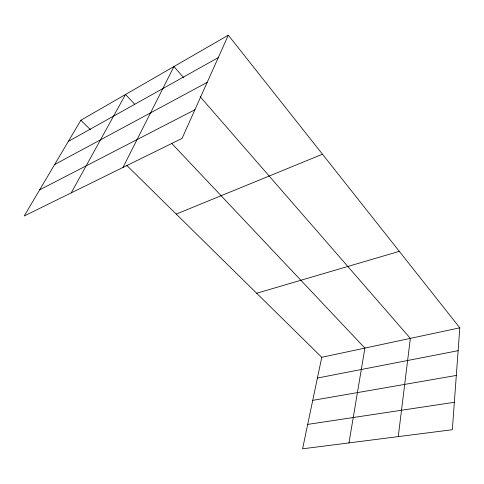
<?xml version="1.0" encoding="UTF-8"?>
<svg xmlns="http://www.w3.org/2000/svg" width="484" height="484" viewBox="0 0 484 484"><rect width="100%" height="100%" fill="white"/><g stroke="black" fill="none" stroke-linecap="round" stroke-linejoin="round"><path stroke-width="0.73" d="M228.315 35.181L182.075 138.406L24.2 215.979L80.858 120.238L228.315 35.181L459.8 327.813L452.34 429.719L302.579 448.819L321.757 357.301L126.748 165.395M398.265 436.616L410.347 338.376L200.11 96.625M348.982 442.902L364.894 348.087L171.796 143.5M122.996 167.434L173.95 66.538L183.823 77.894M71.233 192.868L125.519 94.477L134.776 104.278M68.323 141.419L218.272 57.602M54.638 164.548L207.188 82.347M39.664 189.849L194.913 109.747M176.237 214.097L322.477 154.214M256.677 293.256L399.306 251.341M321.757 357.301L459.8 327.813M317.407 378.04L458.124 350.688M312.737 400.359L456.309 375.445M307.697 424.395L454.349 402.283M80.858 120.238L90.466 129.688"/></g></svg>
